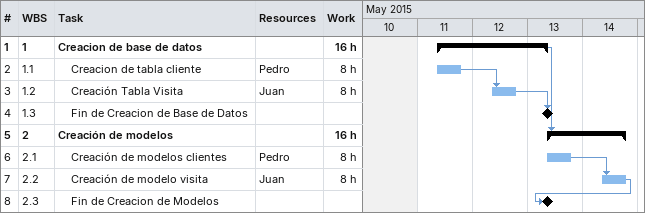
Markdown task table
| ID | WBS | Task | Start | Finish | Predecessors | Resources | Work (h) |
|---|---|---|---|---|---|---|---|
| 1 | 1 | **Creacion de base de datos** | 2015-05-11 | 2015-05-13 |  |  | 16 |
| 2 | 1.1 | Creacion de tabla cliente | 2015-05-11 | 2015-05-11 |  | Pedro | 8 |
| 3 | 1.2 | Creación Tabla Visita | 2015-05-12 | 2015-05-12 | 2 | Juan | 8 |
| 4 | 1.3 | Fin de Creacion de Base de Datos (milestone) | 2015-05-13 | 2015-05-13 | 3 |  |  |
| 5 | 2 | **Creación de modelos** | 2015-05-13 | 2015-05-14 | 1 |  | 16 |
| 6 | 2.1 | Creación de modelos clientes | 2015-05-13 | 2015-05-13 |  | Pedro | 8 |
| 7 | 2.2 | Creación de modelo visita | 2015-05-14 | 2015-05-14 | 6 | Juan | 8 |
| 8 | 2.3 | Fin de Creacion de Modelos (milestone) | 2015-05-13 | 2015-05-13 | 7 |  |  |
